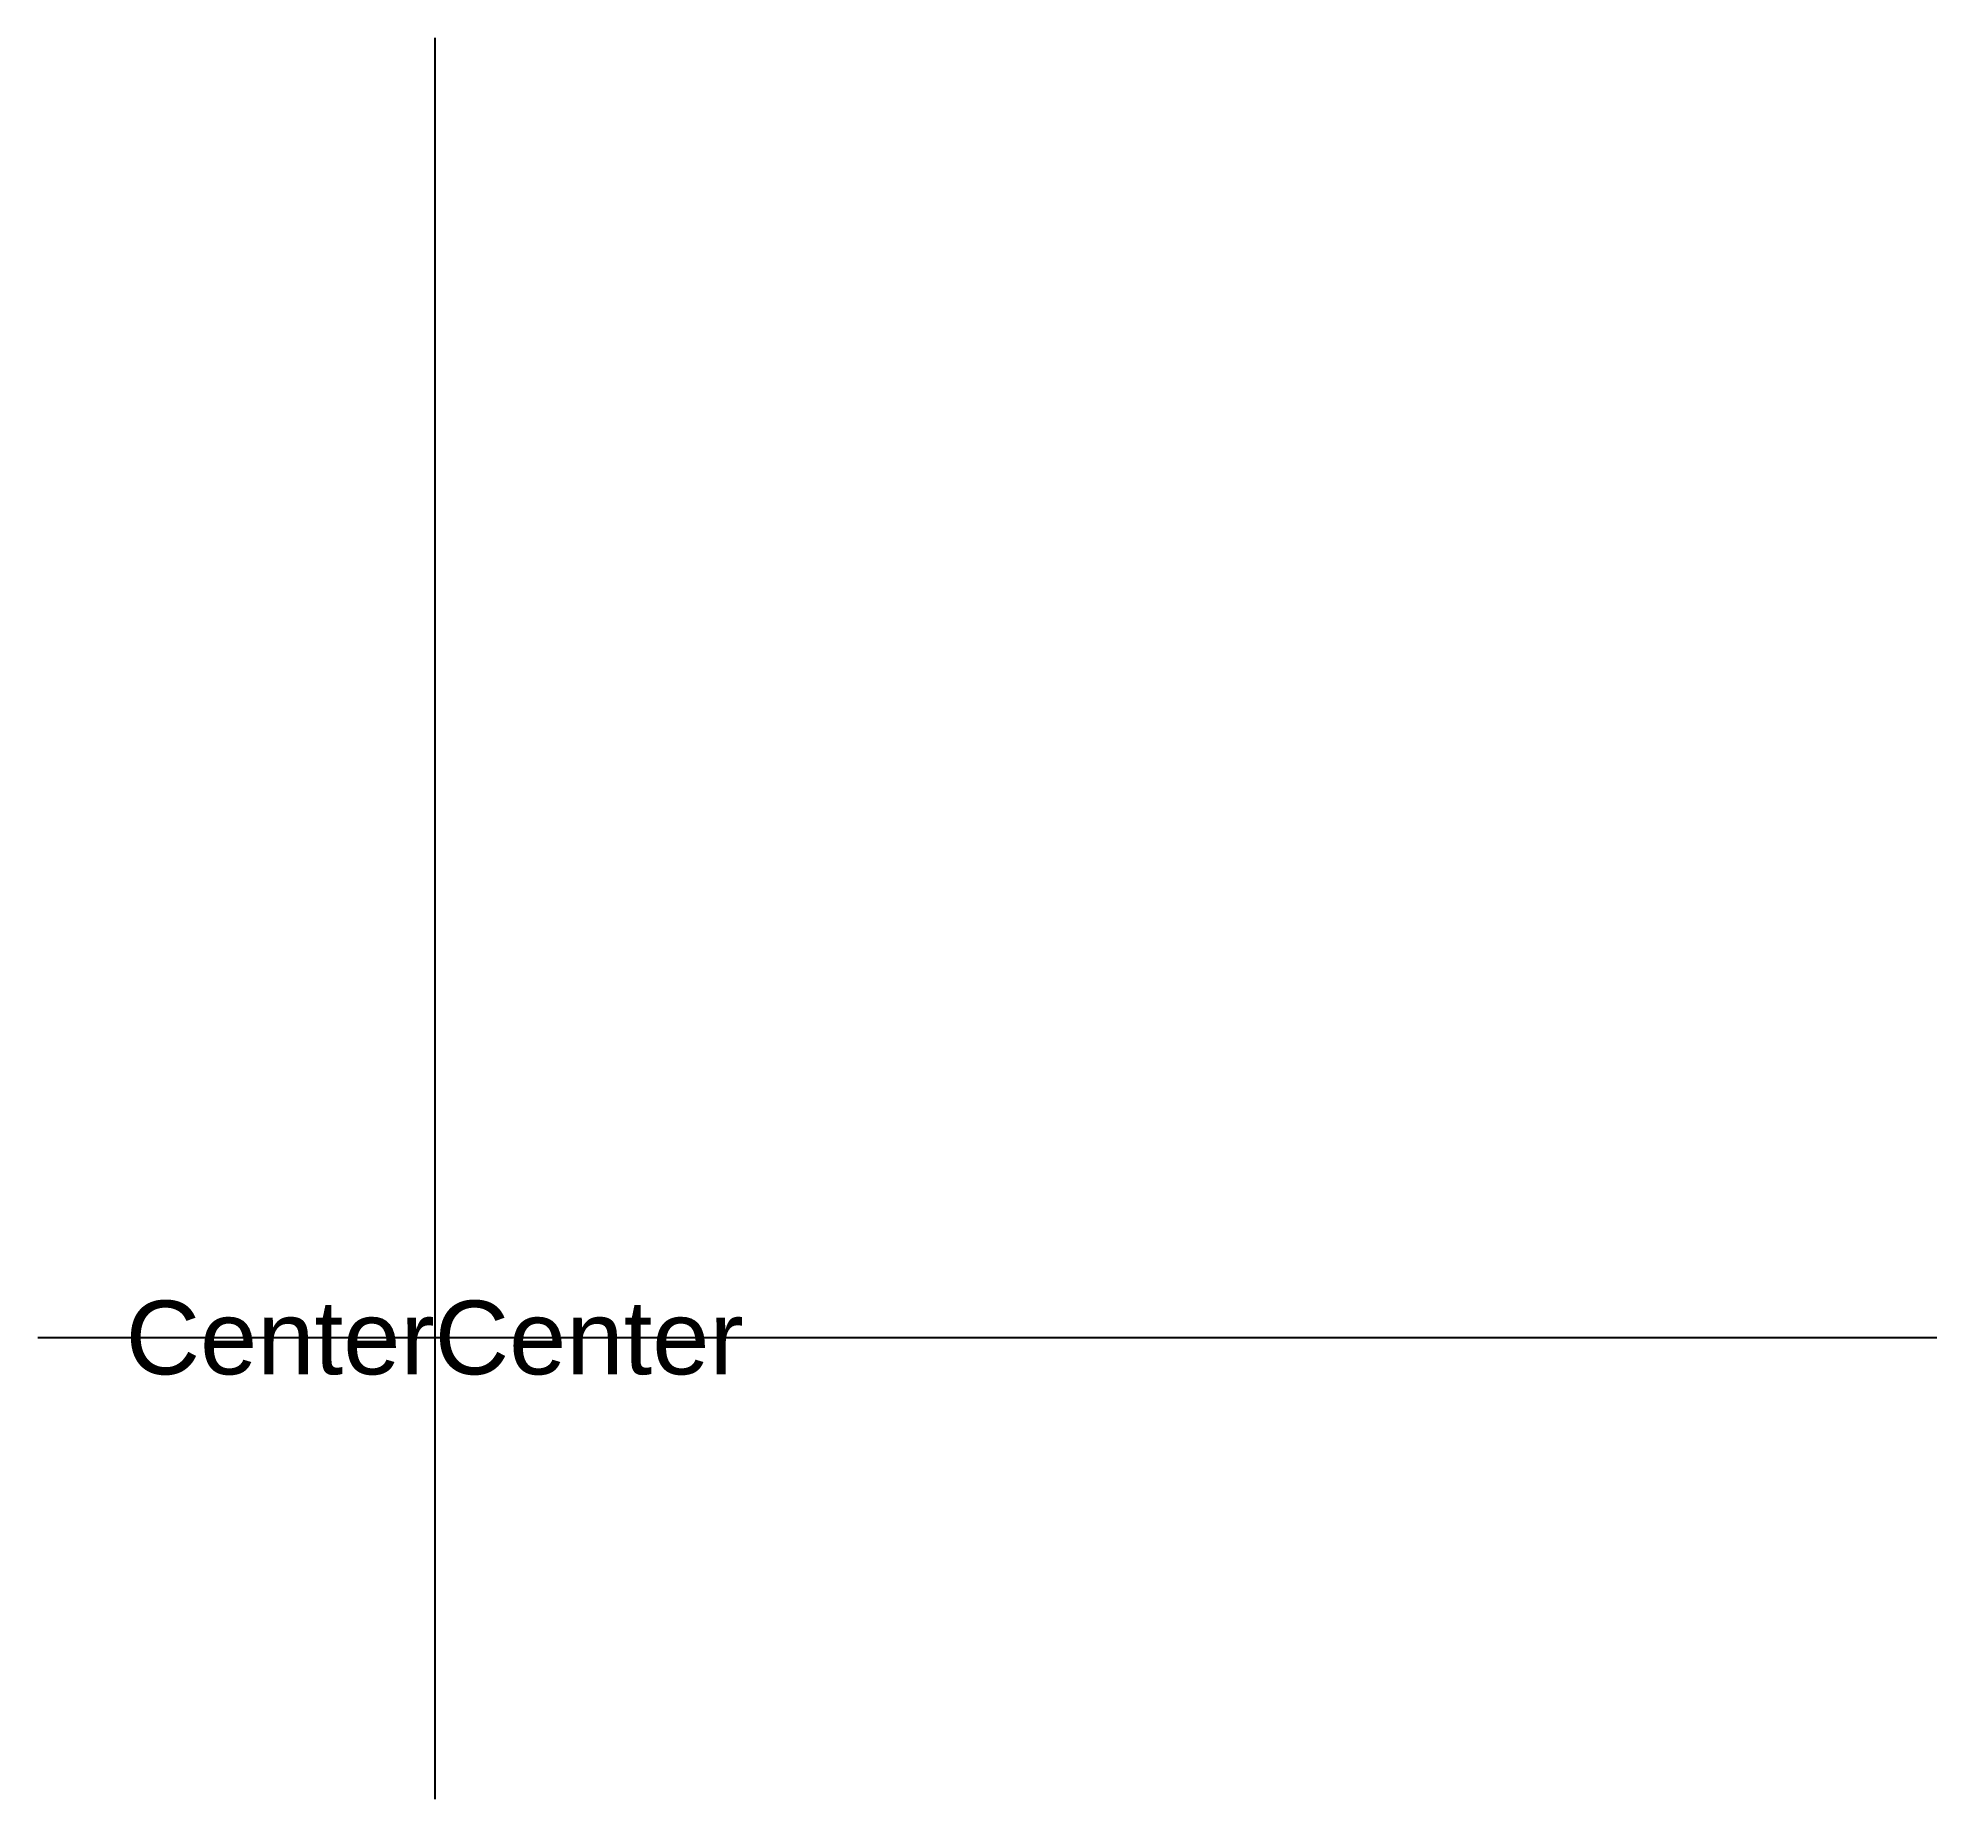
# Model space of a CAD drawing. Header units: millimetres. Extents: x -851 to 2153, y -1977 to 809.
import ezdxf
from ezdxf.enums import TextEntityAlignment as Align

# ---------------------------------------------------------------- set-up
doc = ezdxf.new("R2010")
doc.units = ezdxf.units.MM
doc.styles.get("Standard").update_dxf_attribs({"font": 'arial.ttf'})

msp = doc.modelspace()

# ---------------------------------------------------------------- linework, layer by layer
for p, q in [((-223.4, 808.9), (-223.4, -1977)), ((-851.1, -1246.8), (2153.2, -1246.8))]:
    msp.add_line(p, q)

# ---------------------------------------------------------------- texts
msp.add_text('CenterCenter', height=116.619).set_placement((-223.4, -1246.8), align=Align.MIDDLE)

doc.saveas('drawing.dxf')
